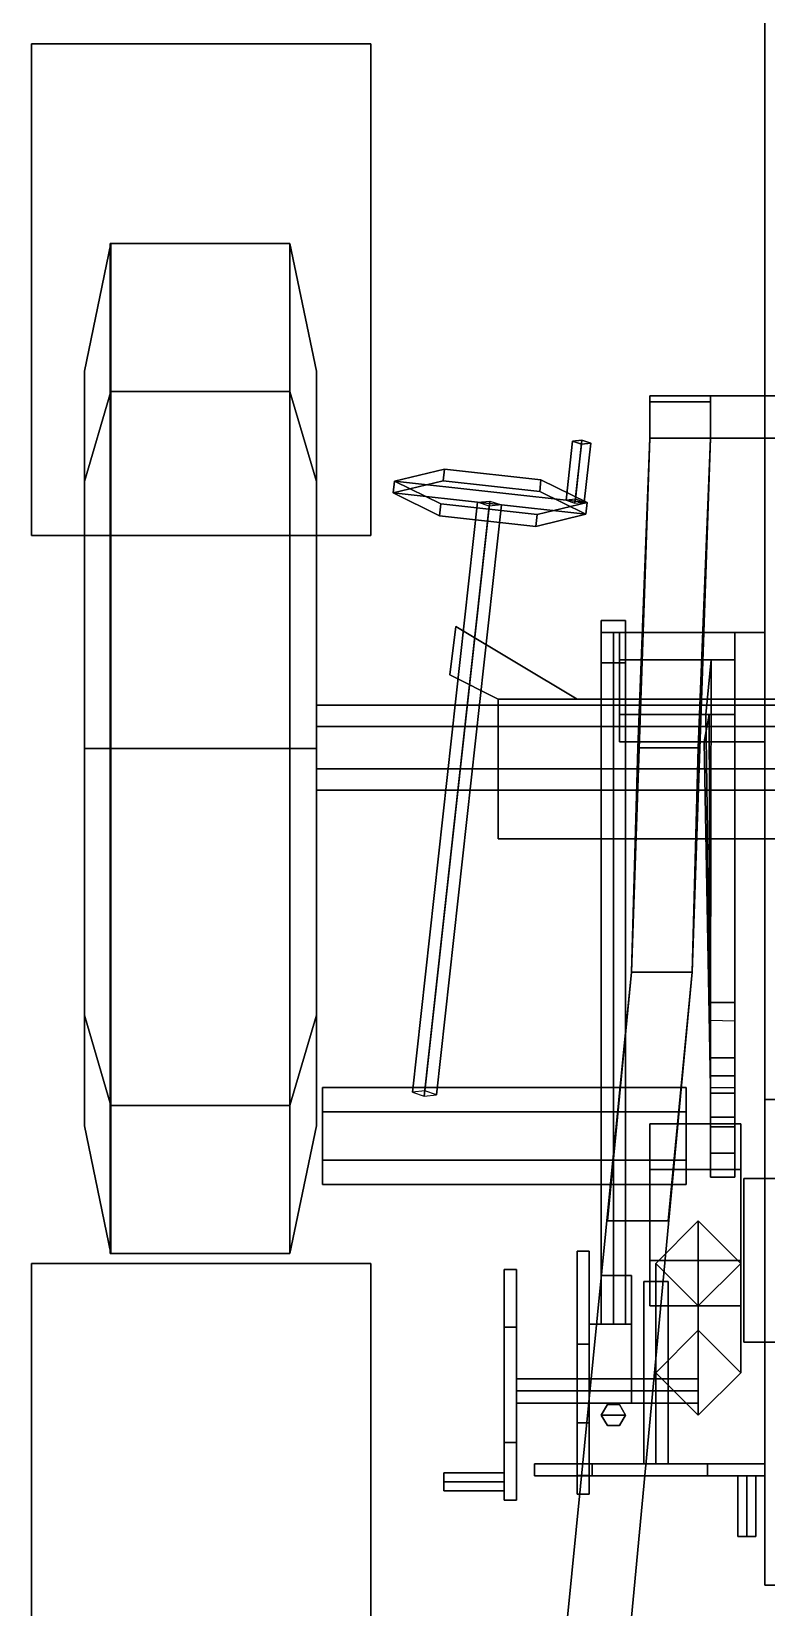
# Model space of a CAD drawing. Extents: x -1.46 to 1.46, y -4.16 to 2.51.
# Drawn here: x -1.46 to -0.247, y -1.417 to 1.18 of the extents above; entities that cross this region are included whole.
import ezdxf

# ---------------------------------------------------------------- set-up
doc = ezdxf.new("R2010")
doc.units = 0
doc.layers.get('0').update_dxf_attribs({"linetype": 'CONTINUOUS'})
for name, color, linetype in [('GUN', 1, 'CONTINUOUS'), ('RAMPS', 3, 'CONTINUOUS'), ('SLEEVE', 5, 'CONTINUOUS'), ('WHEELS', 2, 'CONTINUOUS')]:
    doc.layers.add(name, color=color, linetype=linetype)

msp = doc.modelspace()

# ---------------------------------------------------------------- linework, layer by layer
for points in [[(0.44, 0.58, 0.94), (0.44, 0.58, 0.74), (-0.44, 0.58, 0.74), (-0.44, 0.58, 0.94)], [(-0.44, 0.58, 0.74), (-0.44, 0.51, 0.68), (-0.44, 0.51, 0.94), (-0.44, 0.58, 0.94)], [(0.44, 0.58, 0.74), (0.44, 0.51, 0.68), (-0.44, 0.51, 0.68), (-0.44, 0.58, 0.74)], [(-0.34, 0.57, 1.08), (-0.34, 0.58, 0.94), (-0.44, 0.58, 0.94), (-0.44, 0.57, 1.08)], [(-0.44, 0.58, 0.94), (-0.44, 0.51, 0.94), (-0.44, 0.51, 1.13), (-0.44, 0.57, 1.08)], [(-0.34, 0.58, 0.94), (-0.34, 0.51, 0.94), (0.34, 0.51, 0.94), (0.34, 0.58, 0.94)], [(-0.34, 0.51, 1.13), (-0.34, 0.51, 0.94), (-0.34, 0.58, 0.94), (-0.34, 0.57, 1.08)], [(-0.44, 0.57, 1.08), (-0.44, 0.51, 1.13), (-0.34, 0.51, 1.13), (-0.34, 0.57, 1.08)], [(-0.5673, 0.5053, 0.799), (-0.552, 0.5068, 0.7843), (-0.5628, 0.4095, 0.7635), (-0.578, 0.4081, 0.7782)], [(-0.5527, 0.5006, 0.8137), (-0.5673, 0.5053, 0.799), (-0.578, 0.4081, 0.7782), (-0.5635, 0.4033, 0.7929)], [(-0.5375, 0.502, 0.799), (-0.552, 0.5068, 0.7843), (-0.5673, 0.5053, 0.799), (-0.5527, 0.5006, 0.8137)], [(-0.5375, 0.502, 0.799), (-0.5527, 0.5006, 0.8137), (-0.5635, 0.4033, 0.7929), (-0.5482, 0.4048, 0.7782)], [(-0.552, 0.5068, 0.7843), (-0.5375, 0.502, 0.799), (-0.5482, 0.4048, 0.7782), (-0.5628, 0.4095, 0.7635)], [(-0.44, 0.51, 0.68), (-0.47, -0.37, 0.55), (-0.47, -0.37, 0.94), (-0.44, 0.51, 0.94)], [(-0.34, 0.51, 0.68), (-0.37, -0.37, 0.55), (-0.47, -0.37, 0.55), (-0.44, 0.51, 0.68)], [(-0.44, 0.51, 0.94), (-0.4574, 0.0002, 0.94), (-0.46, 0, 1.45), (-0.44, 0.51, 1.13)], [(-0.44, 0.51, 1.13), (-0.46, 0, 1.45), (-0.36, 0, 1.45), (-0.34, 0.51, 1.13)], [(-0.34, 0.51, 1.13), (-0.34, 0.51, 0.94), (-0.44, 0.51, 0.94), (-0.44, 0.51, 1.13)], [(-0.37, -0.37, 0.94), (-0.37, -0.37, 0.55), (-0.34, 0.51, 0.68), (-0.34, 0.51, 0.94)], [(-0.36, 0, 1.45), (-0.3573, 0.0014, 0.94), (-0.34, 0.51, 0.94), (-0.34, 0.51, 1.13)], [(-0.34, 0.51, 0.94), (-0.34, 0.51, 0.68), (0.34, 0.51, 0.68), (0.34, 0.51, 0.94)], [(-0.8613, 0.4394, 0.7782), (-0.7786, 0.4592, 0.6427), (-0.7808, 0.4398, 0.6385), (-0.8634, 0.4199, 0.7741)], [(-0.6196, 0.4417, 0.6427), (-0.7786, 0.4592, 0.6427), (-0.8613, 0.4394, 0.7782), (-0.5432, 0.4042, 0.7782)], [(-0.7786, 0.4592, 0.6427), (-0.6196, 0.4417, 0.6427), (-0.6217, 0.4222, 0.6385), (-0.7808, 0.4398, 0.6385)], [(-0.6196, 0.4417, 0.6427), (-0.5432, 0.4042, 0.7782), (-0.5454, 0.3848, 0.7741), (-0.6217, 0.4222, 0.6385)], [(-0.5454, 0.3848, 0.7741), (-0.8634, 0.4199, 0.7741), (-0.7808, 0.4398, 0.6385), (-0.6217, 0.4222, 0.6385)], [(-0.7849, 0.4019, 0.9138), (-0.8613, 0.4394, 0.7782), (-0.8634, 0.4199, 0.7741), (-0.7871, 0.3825, 0.9096)], [(-0.6281, 0.3649, 0.9096), (-0.7871, 0.3825, 0.9096), (-0.8634, 0.4199, 0.7741), (-0.5454, 0.3848, 0.7741)], [(-0.5432, 0.4042, 0.7782), (-0.8613, 0.4394, 0.7782), (-0.7849, 0.4019, 0.9138), (-0.6259, 0.3844, 0.9138)], [(-0.7243, 0.4046, 0.7741), (-0.704, 0.4065, 0.7545), (-0.8113, -0.5657, 0.5466), (-0.8316, -0.5677, 0.5661)], [(-0.7049, 0.3982, 0.7936), (-0.7243, 0.4046, 0.7741), (-0.8316, -0.5677, 0.5661), (-0.8122, -0.574, 0.5857)], [(-0.6845, 0.4002, 0.7741), (-0.7049, 0.3982, 0.7936), (-0.8122, -0.574, 0.5857), (-0.7919, -0.5721, 0.5661)], [(-0.704, 0.4065, 0.7545), (-0.6845, 0.4002, 0.7741), (-0.7919, -0.5721, 0.5661), (-0.8113, -0.5657, 0.5466)], [(-0.6259, 0.3844, 0.9138), (-0.7849, 0.4019, 0.9138), (-0.7871, 0.3825, 0.9096), (-0.6281, 0.3649, 0.9096)], [(-0.5432, 0.4042, 0.7782), (-0.6259, 0.3844, 0.9138), (-0.6281, 0.3649, 0.9096), (-0.5454, 0.3848, 0.7741)], [(-0.52, 0.21, 1.56), (-0.52, 0.19, 1.38), (-0.52, 0.14, 1.46), (-0.52, 0.19, 1.58)], [(-0.48, 0.19, 1.58), (-0.48, 0.21, 1.56), (-0.52, 0.21, 1.56), (-0.52, 0.19, 1.58)], [(-0.48, 0.21, 1.56), (-0.48, 0.19, 1.38), (-0.52, 0.19, 1.38), (-0.52, 0.21, 1.56)], [(-0.48, 0.14, 1.46), (-0.48, 0.19, 1.38), (-0.48, 0.21, 1.56), (-0.48, 0.19, 1.58)], [(-0.77, 0.12, 0.74), (-0.69, 0.08, 0.77), (-0.56, 0.08, 0.77), (-0.76, 0.2, 0.76)], [(-0.76, 0.2, 0.76), (-0.76, 0.2, 0.7), (-0.77, 0.12, 0.68), (-0.77, 0.12, 0.74)], [(-0.76, 0.2, 0.7), (-0.56, 0.08, 0.73), (-0.69, 0.08, 0.73), (-0.77, 0.12, 0.68)], [(-0.56, 0.08, 0.77), (-0.56, 0.08, 0.73), (-0.76, 0.2, 0.7), (-0.76, 0.2, 0.76)], [(-0.52, 0.19, 1.58), (-0.52, 0.14, 1.46), (-0.48, 0.14, 1.46), (-0.48, 0.19, 1.58)], [(-0.52, 0.14, 1.46), (-0.52, 0.19, 1.38), (-0.48, 0.19, 1.38), (-0.48, 0.14, 1.46)], [(-0.5, 0.19, 1.58), (-0.52, 0.19, 1.56), (-0.52, -0.95, 1.56), (-0.5, -0.95, 1.58)], [(-0.52, 0.19, 1.56), (-0.5, 0.19, 1.54), (-0.5, -0.95, 1.54), (-0.52, -0.95, 1.56)], [(-0.48, 0.19, 1.56), (-0.5, 0.19, 1.58), (-0.5, -0.95, 1.58), (-0.48, -0.95, 1.56)], [(-0.5, 0.19, 1.54), (-0.48, 0.19, 1.56), (-0.48, -0.95, 1.56), (-0.5, -0.95, 1.54)], [(-0.77, 0.12, 0.68), (-0.69, 0.08, 0.73), (-0.69, 0.08, 0.77), (-0.77, 0.12, 0.74)], [(-0.69, 0.08, 0.73), (-0.69, -0.15, 0.73), (-0.69, -0.15, 0.93), (-0.69, 0.08, 0.93)], [(-0.69, 0.08, 0.93), (-0.69, -0.15, 0.93), (0.69, -0.15, 0.93), (0.69, 0.08, 0.93)], [(0.69, 0.08, 0.93), (0.69, 0.08, 0.73), (-0.69, 0.08, 0.73), (-0.69, 0.08, 0.93)], [(0.69, 0.08, 0.73), (0.69, -0.15, 0.73), (-0.69, -0.15, 0.73), (-0.69, 0.08, 0.73)], [(-0.4574, 0.0002, 0.94), (-0.47, -0.37, 0.94), (-0.47, -0.37, 1.24), (-0.46, 0, 1.45)], [(-0.46, 0, 1.45), (-0.47, -0.37, 1.24), (-0.37, -0.37, 1.24), (-0.36, 0, 1.45)], [(-0.37, -0.37, 1.24), (-0.37, -0.37, 0.94), (-0.3573, 0.0014, 0.94), (-0.36, 0, 1.45)], [(-0.69, -0.15, 0.93), (-0.69, -0.15, 0.73), (0.69, -0.15, 0.73), (0.69, -0.15, 0.93)], [(-0.47, -0.37, 0.55), (-0.66, -2.28, 0.26), (-0.66, -2.28, 0.54), (-0.47, -0.37, 0.94)], [(-0.37, -0.37, 0.55), (-0.55, -2.28, 0.26), (-0.66, -2.28, 0.26), (-0.47, -0.37, 0.55)], [(-0.55, -2.28, 0.54), (-0.55, -2.28, 0.26), (-0.37, -0.37, 0.55), (-0.37, -0.37, 0.94)], [(-0.47, -0.37, 0.94), (-0.5107, -0.7792, 0.8543), (-0.51, -0.78, 1.03), (-0.47, -0.37, 1.24)], [(-0.47, -0.37, 1.24), (-0.51, -0.78, 1.03), (-0.41, -0.78, 1.03), (-0.37, -0.37, 1.24)], [(-0.41, -0.78, 1.03), (-0.4086, -0.7795, 0.8542), (-0.37, -0.37, 0.94), (-0.37, -0.37, 1.24)], [(-0.38, -0.6, 0.6293), (-0.38, -0.56, 0.56), (-0.98, -0.56, 0.56), (-0.98, -0.6, 0.6293)], [(-0.38, -0.56, 0.56), (-0.38, -0.6, 0.4907), (-0.98, -0.6, 0.4907), (-0.98, -0.56, 0.56)], [(-0.98, -0.68, 0.6293), (-0.98, -0.6, 0.6293), (-0.98, -0.56, 0.56), (-0.98, -0.72, 0.56)], [(-0.98, -0.72, 0.56), (-0.98, -0.56, 0.56), (-0.98, -0.6, 0.4907), (-0.98, -0.68, 0.4907)], [(-0.38, -0.72, 0.56), (-0.38, -0.56, 0.56), (-0.38, -0.6, 0.6293), (-0.38, -0.68, 0.6293)], [(-0.38, -0.68, 0.4907), (-0.38, -0.6, 0.4907), (-0.38, -0.56, 0.56), (-0.38, -0.72, 0.56)], [(-0.38, -0.68, 0.6293), (-0.38, -0.6, 0.6293), (-0.98, -0.6, 0.6293), (-0.98, -0.68, 0.6293)], [(-0.38, -0.6, 0.4907), (-0.38, -0.68, 0.4907), (-0.98, -0.68, 0.4907), (-0.98, -0.6, 0.4907)], [(-0.29, -0.695, 1.2199), (-0.29, -0.62, 1.09), (-0.44, -0.62, 1.09), (-0.44, -0.695, 1.2199)], [(-0.29, -0.62, 1.09), (-0.29, -0.695, 0.9601), (-0.44, -0.695, 0.9601), (-0.44, -0.62, 1.09)], [(-0.44, -0.845, 1.2199), (-0.44, -0.695, 1.2199), (-0.44, -0.62, 1.09), (-0.44, -0.92, 1.09)], [(-0.44, -0.92, 1.09), (-0.44, -0.62, 1.09), (-0.44, -0.695, 0.9601), (-0.44, -0.845, 0.9601)], [(-0.29, -0.92, 1.09), (-0.29, -0.62, 1.09), (-0.29, -0.695, 1.2199), (-0.29, -0.845, 1.2199)], [(-0.29, -0.845, 0.9601), (-0.29, -0.695, 0.9601), (-0.29, -0.62, 1.09), (-0.29, -0.92, 1.09)], [(-0.38, -0.72, 0.56), (-0.38, -0.68, 0.6293), (-0.98, -0.68, 0.6293), (-0.98, -0.72, 0.56)], [(-0.38, -0.68, 0.4907), (-0.38, -0.72, 0.56), (-0.98, -0.72, 0.56), (-0.98, -0.68, 0.4907)], [(-0.29, -0.845, 1.2199), (-0.29, -0.695, 1.2199), (-0.44, -0.695, 1.2199), (-0.44, -0.845, 1.2199)], [(-0.29, -0.695, 0.9601), (-0.29, -0.845, 0.9601), (-0.44, -0.845, 0.9601), (-0.44, -0.695, 0.9601)], [(-0.5107, -0.7792, 0.8543), (-0.66, -2.28, 0.54), (-0.55, -2.28, 0.54), (-0.4086, -0.7795, 0.8542)], [(-0.51, -0.78, 1.03), (-0.5107, -0.7792, 0.8543), (-0.4086, -0.7795, 0.8542), (-0.41, -0.78, 1.03)], [(-0.36, -0.96, 0.75), (-0.43, -1.03, 0.75), (-0.43, -0.85, 1.09), (-0.36, -0.78, 1.09)], [(-0.29, -1.03, 0.75), (-0.36, -0.96, 0.75), (-0.36, -0.78, 1.09), (-0.29, -0.85, 1.09)], [(-0.54, -0.9831, 1.6996), (-0.54, -0.83, 1.73), (-0.56, -0.83, 1.73), (-0.56, -0.9831, 1.6996)], [(-0.54, -0.83, 1.73), (-0.54, -0.83, 1.33), (-0.56, -0.83, 1.33), (-0.56, -0.83, 1.73)], [(-0.54, -0.83, 1.33), (-0.54, -1.23, 1.33), (-0.56, -1.23, 1.33), (-0.56, -0.83, 1.33)], [(-0.56, -0.9831, 1.6996), (-0.56, -0.83, 1.73), (-0.56, -0.83, 1.33), (-0.56, -1.1128, 1.6128)], [(-0.56, -1.1996, 1.4831), (-0.56, -1.1128, 1.6128), (-0.56, -0.83, 1.33), (-0.56, -1.23, 1.33)], [(-0.54, -1.1128, 1.6128), (-0.54, -0.83, 1.33), (-0.54, -0.83, 1.73), (-0.54, -0.9831, 1.6996)], [(-0.54, -1.23, 1.33), (-0.54, -0.83, 1.33), (-0.54, -1.1128, 1.6128), (-0.54, -1.1996, 1.4831)], [(-0.29, -0.92, 1.09), (-0.29, -0.845, 1.2199), (-0.44, -0.845, 1.2199), (-0.44, -0.92, 1.09)], [(-0.29, -0.845, 0.9601), (-0.29, -0.92, 1.09), (-0.44, -0.92, 1.09), (-0.44, -0.845, 0.9601)], [(-0.43, -1.03, 0.75), (-0.36, -1.1, 0.75), (-0.36, -0.92, 1.09), (-0.43, -0.85, 1.09)], [(-0.36, -1.1, 0.75), (-0.29, -1.03, 0.75), (-0.29, -0.85, 1.09), (-0.36, -0.92, 1.09)], [(-0.66, -0.955, 0.9345), (-0.66, -0.86, 0.77), (-0.68, -0.86, 0.77), (-0.68, -0.955, 0.9345)], [(-0.66, -0.86, 0.77), (-0.66, -0.955, 0.6055), (-0.68, -0.955, 0.6055), (-0.68, -0.86, 0.77)], [(-0.68, -1.145, 0.9345), (-0.68, -0.955, 0.9345), (-0.68, -0.86, 0.77), (-0.68, -1.24, 0.77)], [(-0.68, -1.24, 0.77), (-0.68, -0.86, 0.77), (-0.68, -0.955, 0.6055), (-0.68, -1.145, 0.6055)], [(-0.66, -1.24, 0.77), (-0.66, -0.86, 0.77), (-0.66, -0.955, 0.9345), (-0.66, -1.145, 0.9345)], [(-0.66, -1.145, 0.6055), (-0.66, -0.955, 0.6055), (-0.66, -0.86, 0.77), (-0.66, -1.24, 0.77)], [(-0.47, -0.87, 1.43), (-0.47, -0.87, 0.83), (-0.52, -0.87, 0.83), (-0.52, -0.87, 1.43)], [(-0.52, -0.87, 0.83), (-0.52, -0.95, 0.81), (-0.52, -0.95, 1.52), (-0.52, -0.87, 1.43)], [(-0.52, -0.87, 1.43), (-0.52, -0.95, 1.52), (-0.47, -0.95, 1.52), (-0.47, -0.87, 1.43)], [(-0.47, -0.95, 1.52), (-0.47, -0.95, 0.81), (-0.47, -0.87, 0.83), (-0.47, -0.87, 1.43)], [(-0.45, -0.88, 0.94), (-0.43, -0.88, 0.92), (-0.43, -1.18, 0.92), (-0.45, -1.18, 0.94)], [(-0.43, -0.88, 0.96), (-0.45, -0.88, 0.94), (-0.45, -1.18, 0.94), (-0.43, -1.18, 0.96)], [(-0.43, -0.88, 0.92), (-0.41, -0.88, 0.94), (-0.41, -1.18, 0.94), (-0.43, -1.18, 0.92)], [(-0.41, -0.88, 0.94), (-0.43, -0.88, 0.96), (-0.43, -1.18, 0.96), (-0.41, -1.18, 0.94)], [(-0.66, -1.145, 0.9345), (-0.66, -0.955, 0.9345), (-0.68, -0.955, 0.9345), (-0.68, -1.145, 0.9345)], [(-0.66, -0.955, 0.6055), (-0.66, -1.145, 0.6055), (-0.68, -1.145, 0.6055), (-0.68, -0.955, 0.6055)], [(-0.54, -0.95, 1.43), (-0.54, -1.08, 1.43), (-0.54, -1.08, 1.63), (-0.54, -0.95, 1.63)], [(-0.54, -0.95, 1.63), (-0.54, -1.08, 1.63), (-0.47, -1.08, 1.63), (-0.47, -0.95, 1.63)], [(-0.47, -0.95, 1.63), (-0.47, -0.95, 1.43), (-0.54, -0.95, 1.43), (-0.54, -0.95, 1.63)], [(-0.47, -0.95, 1.43), (-0.47, -1.08, 1.43), (-0.54, -1.08, 1.43), (-0.54, -0.95, 1.43)], [(-0.52, -0.95, 1.43), (-0.52, -0.95, 0.81), (-0.47, -0.95, 0.81), (-0.47, -0.95, 1.43)], [(-0.47, -1.08, 1.63), (-0.47, -1.08, 1.43), (-0.47, -0.95, 1.43), (-0.47, -0.95, 1.63)], [(-0.36, -0.96, 0.75), (-0.29, -1.03, 0.75), (-0.36, -1.1, 0.75), (-0.43, -1.03, 0.75)], [(-0.54, -1.1128, 1.6128), (-0.54, -0.9831, 1.6996), (-0.56, -0.9831, 1.6996), (-0.56, -1.1128, 1.6128)], [(-0.36, -1.06, 0.79), (-0.36, -1.04, 0.77), (-0.66, -1.04, 0.77), (-0.66, -1.06, 0.79)], [(-0.36, -1.04, 0.77), (-0.36, -1.06, 0.75), (-0.66, -1.06, 0.75), (-0.66, -1.04, 0.77)], [(-0.36, -1.08, 0.77), (-0.36, -1.06, 0.79), (-0.66, -1.06, 0.79), (-0.66, -1.08, 0.77)], [(-0.36, -1.06, 0.75), (-0.36, -1.08, 0.77), (-0.66, -1.08, 0.77), (-0.66, -1.06, 0.75)], [(-0.54, -1.08, 1.63), (-0.54, -1.08, 1.43), (-0.47, -1.08, 1.43), (-0.47, -1.08, 1.63)], [(-0.51, -1.0827, 1.55), (-0.52, -1.1, 1.55), (-0.52, -1.1, 1.77), (-0.51, -1.0827, 1.77)], [(-0.52, -1.1, 1.77), (-0.48, -1.1, 1.77), (-0.49, -1.0827, 1.77), (-0.51, -1.0827, 1.77)], [(-0.51, -1.0827, 1.55), (-0.49, -1.0827, 1.55), (-0.48, -1.1, 1.55), (-0.52, -1.1, 1.55)], [(-0.49, -1.0827, 1.55), (-0.51, -1.0827, 1.55), (-0.51, -1.0827, 1.77), (-0.49, -1.0827, 1.77)], [(-0.48, -1.1, 1.55), (-0.49, -1.0827, 1.55), (-0.49, -1.0827, 1.77), (-0.48, -1.1, 1.77)], [(-0.54, -1.1996, 1.4831), (-0.54, -1.1128, 1.6128), (-0.56, -1.1128, 1.6128), (-0.56, -1.1996, 1.4831)], [(-0.52, -1.1, 1.55), (-0.51, -1.1173, 1.55), (-0.51, -1.1173, 1.77), (-0.52, -1.1, 1.77)], [(-0.51, -1.1173, 1.77), (-0.49, -1.1173, 1.77), (-0.48, -1.1, 1.77), (-0.52, -1.1, 1.77)], [(-0.52, -1.1, 1.55), (-0.48, -1.1, 1.55), (-0.49, -1.1173, 1.55), (-0.51, -1.1173, 1.55)], [(-0.49, -1.1173, 1.55), (-0.48, -1.1, 1.55), (-0.48, -1.1, 1.77), (-0.49, -1.1173, 1.77)], [(-0.51, -1.1173, 1.55), (-0.49, -1.1173, 1.55), (-0.49, -1.1173, 1.77), (-0.51, -1.1173, 1.77)], [(-0.66, -1.24, 0.77), (-0.66, -1.145, 0.9345), (-0.68, -1.145, 0.9345), (-0.68, -1.24, 0.77)], [(-0.66, -1.145, 0.6055), (-0.66, -1.24, 0.77), (-0.68, -1.24, 0.77), (-0.68, -1.145, 0.6055)], [(-0.345, -1.18, 0.7755), (-0.535, -1.18, 0.7755), (-0.63, -1.18, 0.94), (-0.25, -1.18, 0.94)], [(-0.63, -1.18, 0.94), (-0.535, -1.18, 0.7755), (-0.535, -1.2, 0.7755), (-0.63, -1.2, 0.94)], [(-0.25, -1.18, 0.94), (-0.63, -1.18, 0.94), (-0.535, -1.18, 1.1045), (-0.345, -1.18, 1.1045)], [(-0.535, -1.18, 1.1045), (-0.63, -1.18, 0.94), (-0.63, -1.2, 0.94), (-0.535, -1.2, 1.1045)], [(-0.535, -1.18, 0.7755), (-0.345, -1.18, 0.7755), (-0.345, -1.2, 0.7755), (-0.535, -1.2, 0.7755)], [(-0.345, -1.18, 1.1045), (-0.535, -1.18, 1.1045), (-0.535, -1.2, 1.1045), (-0.345, -1.2, 1.1045)], [(-0.345, -1.18, 0.7755), (-0.25, -1.18, 0.94), (-0.25, -1.2, 0.94), (-0.345, -1.2, 0.7755)], [(-0.25, -1.18, 0.94), (-0.345, -1.18, 1.1045), (-0.345, -1.2, 1.1045), (-0.25, -1.2, 0.94)], [(-0.68, -1.21, 0.785), (-0.68, -1.195, 0.77), (-0.78, -1.195, 0.77), (-0.78, -1.21, 0.785)], [(-0.68, -1.195, 0.77), (-0.68, -1.21, 0.755), (-0.78, -1.21, 0.755), (-0.78, -1.195, 0.77)], [(-0.78, -1.225, 0.77), (-0.78, -1.21, 0.785), (-0.78, -1.195, 0.77), (-0.78, -1.21, 0.755)], [(-0.68, -1.225, 0.77), (-0.68, -1.21, 0.785), (-0.78, -1.21, 0.785), (-0.78, -1.225, 0.77)], [(-0.68, -1.21, 0.755), (-0.68, -1.225, 0.77), (-0.78, -1.225, 0.77), (-0.78, -1.21, 0.755)], [(-0.25, -1.2, 0.94), (-0.63, -1.2, 0.94), (-0.535, -1.2, 0.7755), (-0.345, -1.2, 0.7755)], [(-0.345, -1.2, 1.1045), (-0.535, -1.2, 1.1045), (-0.63, -1.2, 0.94), (-0.25, -1.2, 0.94)], [(-0.54, -1.23, 1.33), (-0.54, -1.1996, 1.4831), (-0.56, -1.1996, 1.4831), (-0.56, -1.23, 1.33)], [(-0.295, -1.2, 0.94), (-0.28, -1.2, 0.925), (-0.28, -1.3, 0.925), (-0.295, -1.3, 0.94)], [(-0.28, -1.2, 0.955), (-0.295, -1.2, 0.94), (-0.295, -1.3, 0.94), (-0.28, -1.3, 0.955)], [(-0.28, -1.2, 0.925), (-0.265, -1.2, 0.94), (-0.265, -1.3, 0.94), (-0.28, -1.3, 0.925)], [(-0.265, -1.2, 0.94), (-0.28, -1.2, 0.955), (-0.28, -1.3, 0.955), (-0.265, -1.3, 0.94)], [(-0.265, -1.3, 0.94), (-0.28, -1.3, 0.955), (-0.295, -1.3, 0.94), (-0.28, -1.3, 0.925)]]:
    msp.add_3dface(points)
at = {"layer": 'GUN'}
for points in [[(-0.2015, -0.71, 1.6515), (-0.285, -0.71, 1.45), (-0.285, -0.98, 1.45), (-0.2015, -0.98, 1.6515)], [(-0.285, -0.71, 1.45), (-0.2015, -0.71, 1.2485), (-0.2015, -0.98, 1.2485), (-0.285, -0.98, 1.45)], [(0.2015, -0.71, 1.2485), (-0.285, -0.71, 1.45), (-0.2015, -0.71, 1.6515), (0.285, -0.71, 1.45)], [(0, -0.71, 1.165), (-0.2015, -0.71, 1.2485), (-0.285, -0.71, 1.45), (0.2015, -0.71, 1.2485)], [(0.285, -0.98, 1.45), (-0.2015, -0.98, 1.6515), (-0.285, -0.98, 1.45), (0.2015, -0.98, 1.2485)], [(0.2015, -0.98, 1.2485), (-0.285, -0.98, 1.45), (-0.2015, -0.98, 1.2485), (0, -0.98, 1.165)]]:
    msp.add_3dface(points, dxfattribs=at)
at = {"layer": 'RAMPS'}
for points in [[(-0.9, 1.16, 0.39), (-0.9, 1.16), (-1.46, 1.16), (-1.46, 1.16, 0.39)], [(-1.46, 1.16, 0.39), (-1.46, 0.35), (-0.9, 0.35), (-0.9, 1.16, 0.39)], [(-0.9, 1.16), (-0.9, 0.35), (-1.46, 0.35), (-1.46, 1.16)], [(-1.46, 1.16, 0.39), (-1.46, 1.16, 0.39), (-0.9, 1.16, 0.39)], [(-1.46, 1.16), (-1.46, 0.35), (-1.46, 1.16, 0.39)], [(-0.9, 1.16, 0.39), (-0.9, 0.35), (-0.9, 1.16), (-0.9, 1.16, 0.39)], [(-0.9, -1.61, 0.3), (-0.9, -0.85), (-1.46, -0.85), (-1.46, -1.61, 0.3)], [(-1.46, -0.85), (-1.46, -1.61), (-1.46, -1.61, 0.3)], [(-0.9, -0.85), (-0.9, -2.39), (-1.46, -2.39), (-1.46, -0.85)], [(-0.9, -1.61, 0.3), (-0.9, -1.61), (-0.9, -0.85), (-0.9, -1.61, 0.3)]]:
    msp.add_3dface(points, dxfattribs=at)
at = {"layer": 'SLEEVE'}
for points in [[(-0.25, 1.23, 1.11), (-0.1, 1.23, 0.95), (-0.1, -0.58, 0.95), (-0.25, -0.58, 1.11)], [(-0.25, 1.23, 1.24), (-0.25, 1.23, 1.11), (-0.25, -0.58, 1.11), (-0.25, -0.58, 1.24)], [(-0.25, -0.58, 1.24), (-0.22, -0.58, 1.29), (-0.22, 1.23, 1.29), (-0.25, 1.23, 1.24)], [(-0.3, 0.145, 1.4579), (-0.3, 0.19, 1.38), (-0.49, 0.19, 1.38), (-0.49, 0.145, 1.4579)], [(-0.3, 0.19, 1.38), (-0.3, 0.145, 1.3021), (-0.49, 0.145, 1.3021), (-0.49, 0.19, 1.38)], [(-0.49, 0.055, 1.4579), (-0.49, 0.145, 1.4579), (-0.49, 0.19, 1.38), (-0.49, 0.01, 1.38)], [(-0.49, 0.01, 1.38), (-0.49, 0.19, 1.38), (-0.49, 0.145, 1.3021), (-0.49, 0.055, 1.3021)], [(-0.25, 0.19, 1.46), (-0.25, 0.19, 1.11), (-0.3, 0.19, 1.11), (-0.3, 0.19, 1.46)], [(-0.3, 0.19, 1.46), (-0.3, 0.01, 1.46), (-0.25, 0.01, 1.46), (-0.25, 0.19, 1.46)], [(-0.3, 0.19, 1.11), (-0.3, 0.01, 1.11), (-0.3, 0.01, 1.46), (-0.3, 0.19, 1.46)], [(-0.25, 0.19, 1.11), (-0.25, 0.01, 1.11), (-0.3, 0.01, 1.11), (-0.3, 0.19, 1.11)], [(-0.25, 0.01, 1.46), (-0.25, 0.01, 1.24), (-0.25, 0.19, 1.24), (-0.25, 0.19, 1.46)], [(-0.3476, 0.055, 1.4579), (-0.3388, 0.145, 1.4579), (-0.49, 0.145, 1.4579), (-0.49, 0.055, 1.4579)], [(-0.3, 0.145, 1.3021), (-0.3, 0.055, 1.3021), (-0.49, 0.055, 1.3021), (-0.49, 0.145, 1.3021)], [(-0.3476, 0.055, 1.4579), (-0.3402, -0.4493, 1.8125), (-0.34, -0.42, 1.86), (-0.3388, 0.145, 1.4579)], [(-0.3388, 0.145, 1.4579), (-0.34, -0.42, 1.86), (-0.3, -0.42, 1.86), (-0.3, 0.145, 1.4579)], [(-0.3, -0.42, 1.86), (-0.3, -0.4504, 1.8106), (-0.3, 0.055, 1.4579), (-0.3, 0.145, 1.4579)], [(-0.3, 0.01, 1.38), (-0.3, 0.055, 1.4579), (-0.49, 0.055, 1.4579), (-0.49, 0.01, 1.38)], [(-0.3419, 0.055, 1.3021), (-0.3505, 0.01, 1.38), (-0.49, 0.01, 1.38), (-0.49, 0.055, 1.3021)], [(-0.3419, 0.055, 1.3021), (-0.34, -0.5408, 1.0743), (-0.34, -0.56, 1.15), (-0.3505, 0.01, 1.38)], [(-0.3, 0.055, 1.4579), (-0.3, -0.4504, 1.8106), (-0.3402, -0.4493, 1.8125), (-0.3476, 0.055, 1.4579)], [(-0.3, 0.055, 1.3021), (-0.3, -0.5408, 1.0743), (-0.34, -0.5408, 1.0743), (-0.3419, 0.055, 1.3021)], [(-0.3, -0.56, 1.15), (-0.3, -0.5408, 1.0743), (-0.3, 0.055, 1.3021), (-0.3, 0.01, 1.38)], [(-0.3505, 0.01, 1.38), (-0.34, -0.56, 1.15), (-0.3, -0.56, 1.15), (-0.3, 0.01, 1.38)], [(-0.3, 0.01, 1.46), (-0.3, 0.01, 1.11), (-0.25, 0.01, 1.11), (-0.25, 0.01, 1.46)], [(-0.34, -0.6681, 1.637), (-0.34, -0.5113, 1.9114), (-0.34, -0.42, 1.86), (-0.34, -0.5693, 1.617)], [(-0.3, -0.5113, 1.9114), (-0.3, -0.42, 1.86), (-0.34, -0.42, 1.86), (-0.34, -0.5113, 1.9114)], [(-0.3, -0.5693, 1.617), (-0.3, -0.42, 1.86), (-0.3, -0.5113, 1.9114), (-0.3, -0.6681, 1.637)], [(-0.3, -0.5693, 1.617), (-0.3, -0.4504, 1.8106), (-0.3402, -0.4493, 1.8125), (-0.34, -0.5693, 1.617)], [(-0.3, -0.6681, 1.637), (-0.3, -0.5113, 1.9114), (-0.34, -0.5113, 1.9114), (-0.34, -0.6681, 1.637)], [(-0.34, -0.6249, 1.0186), (-0.34, -0.708, 1.3235), (-0.34, -0.609, 1.3428), (-0.34, -0.5408, 1.0743)], [(-0.3, -0.5408, 1.0743), (-0.3, -0.6249, 1.0186), (-0.34, -0.6249, 1.0186), (-0.34, -0.5408, 1.0743)], [(-0.3, -0.5408, 1.0743), (-0.3, -0.609, 1.3428), (-0.3, -0.708, 1.3235), (-0.3, -0.6249, 1.0186)], [(-0.3, -0.56, 1.15), (-0.3, -0.609, 1.3428), (-0.34, -0.609, 1.3428), (-0.34, -0.56, 1.15)], [(-0.3, -0.609, 1.3428), (-0.3, -0.5693, 1.617), (-0.34, -0.5693, 1.617), (-0.34, -0.609, 1.3428)], [(-0.34, -0.708, 1.3235), (-0.34, -0.6681, 1.637), (-0.34, -0.5693, 1.617), (-0.34, -0.609, 1.3428)], [(-0.3, -0.609, 1.3428), (-0.3, -0.5693, 1.617), (-0.3, -0.6681, 1.637), (-0.3, -0.708, 1.3235)], [(-0.25, -0.58, 1.11), (-0.1, -0.58, 0.95), (-0.1, -0.58, 1.19), (-0.14, -0.58, 1.29)], [(-0.25, -0.58, 1.11), (-0.14, -0.58, 1.29), (-0.22, -0.58, 1.29), (-0.25, -0.58, 1.24)], [(-0.25, -1.38, 1.24), (-0.25, -1.38, 1.11), (-0.25, -0.58, 1.11), (-0.25, -0.58, 1.24)], [(-0.25, -1.38, 1.11), (-0.25, -1.38, 1.24), (-0.25, -0.58, 1.24), (-0.25, -0.58, 1.11)], [(-0.1, -1.38, 0.95), (-0.25, -1.38, 1.11), (-0.25, -0.58, 1.11), (-0.1, -0.58, 0.95)], [(-0.25, -1.38, 1.11), (-0.1, -1.38, 0.95), (-0.1, -0.58, 0.95), (-0.25, -0.58, 1.11)], [(-0.3, -0.6249, 1.0186), (-0.3, -0.708, 1.3235), (-0.34, -0.708, 1.3235), (-0.34, -0.6249, 1.0186)], [(-0.3, -0.708, 1.3235), (-0.3, -0.6681, 1.637), (-0.34, -0.6681, 1.637), (-0.34, -0.708, 1.3235)]]:
    msp.add_3dface(points, dxfattribs=at)
at = {"layer": 'WHEELS'}
for points in [[(-1.3289, 0.831, 0.83), (-1.3289, 0.5872, 0.2415), (-1.3727, 0.4386, 0.3902), (-1.3727, 0.6207, 0.83)], [(-1.3289, 0.5872, 1.4185), (-1.3289, 0.831, 0.83), (-1.3727, 0.6207, 0.83), (-1.3727, 0.4386, 1.2698)], [(-1.0337, 0.831, 0.83), (-1.0337, 0.5872, 0.2415), (-1.33, 0.5872, 0.2415), (-1.33, 0.831, 0.83)], [(-1.0337, 0.5872, 1.4185), (-1.0337, 0.831, 0.83), (-1.33, 0.831, 0.83), (-1.33, 0.5872, 1.4185)], [(-1.0337, 0.5872, 0.2415), (-1.0337, 0.831, 0.83), (-0.9899, 0.6207, 0.83), (-0.9899, 0.4386, 0.3902)], [(-1.0337, 0.831, 0.83), (-1.0337, 0.5872, 1.4185), (-0.9899, 0.4386, 1.2698), (-0.9899, 0.6207, 0.83)], [(-1.3727, -0.441, 0.3902), (-1.3727, 0.6207, 0.83), (-1.3727, 0.4386, 0.3902), (-1.3727, -0.0012, 0.208)], [(-1.3727, -0.6232, 0.83), (-1.3727, 0.4386, 1.2698), (-1.3727, 0.6207, 0.83), (-1.3727, -0.441, 0.3902)], [(-0.9899, 0.6207, 0.83), (-0.9899, -0.441, 1.2698), (-0.9899, -0.6232, 0.83), (-0.9899, 0.4386, 0.3902)], [(-0.9899, 0.4386, 1.2698), (-0.9899, -0.0012, 1.452), (-0.9899, -0.441, 1.2698), (-0.9899, 0.6207, 0.83)], [(-1.3289, 0.5872, 0.2415), (-1.3289, -0.0012, -0.0022), (-1.3727, -0.0012, 0.208), (-1.3727, 0.4386, 0.3902)], [(-1.3289, -0.0012, 1.6622), (-1.3289, 0.5872, 1.4185), (-1.3727, 0.4386, 1.2698), (-1.3727, -0.0012, 1.452)], [(-1.0337, 0.5872, 0.2415), (-1.0337, -0.0012, -0.0022), (-1.33, -0.0012, -0.0022), (-1.33, 0.5872, 0.2415)], [(-1.0337, -0.0012, 1.6622), (-1.0337, 0.5872, 1.4185), (-1.33, 0.5872, 1.4185), (-1.33, -0.0012, 1.6622)], [(-1.0337, -0.0012, -0.0022), (-1.0337, 0.5872, 0.2415), (-0.9899, 0.4386, 0.3902), (-0.9899, -0.0012, 0.208)], [(-1.0337, 0.5872, 1.4185), (-1.0337, -0.0012, 1.6622), (-0.9899, -0.0012, 1.452), (-0.9899, 0.4386, 1.2698)], [(-1.3727, -0.441, 1.2698), (-1.3727, -0.0012, 1.452), (-1.3727, 0.4386, 1.2698), (-1.3727, -0.6232, 0.83)], [(-0.9899, 0.4386, 0.3902), (-0.9899, -0.6232, 0.83), (-0.9899, -0.441, 0.3902), (-0.9899, -0.0012, 0.208)], [(0.99, 0.035, 0.8906), (0.99, 0.07, 0.83), (-0.99, 0.07, 0.83), (-0.99, 0.035, 0.8906)], [(0.99, 0.07, 0.83), (0.99, 0.035, 0.7694), (-0.99, 0.035, 0.7694), (-0.99, 0.07, 0.83)], [(0.99, -0.035, 0.8906), (0.99, 0.035, 0.8906), (-0.99, 0.035, 0.8906), (-0.99, -0.035, 0.8906)], [(0.99, 0.035, 0.7694), (0.99, -0.035, 0.7694), (-0.99, -0.035, 0.7694), (-0.99, 0.035, 0.7694)], [(-1.3289, -0.0012, -0.0022), (-1.3289, -0.5897, 0.2415), (-1.3727, -0.441, 0.3902), (-1.3727, -0.0012, 0.208)], [(-1.3289, -0.5897, 1.4185), (-1.3289, -0.0012, 1.6622), (-1.3727, -0.0012, 1.452), (-1.3727, -0.441, 1.2698)], [(-1.0337, -0.0012, -0.0022), (-1.0337, -0.5897, 0.2415), (-1.33, -0.5897, 0.2415), (-1.33, -0.0012, -0.0022)], [(-1.0337, -0.5897, 1.4185), (-1.0337, -0.0012, 1.6622), (-1.33, -0.0012, 1.6622), (-1.33, -0.5897, 1.4185)], [(-1.0337, -0.5897, 0.2415), (-1.0337, -0.0012, -0.0022), (-0.9899, -0.0012, 0.208), (-0.9899, -0.441, 0.3902)], [(-1.0337, -0.0012, 1.6622), (-1.0337, -0.5897, 1.4185), (-0.9899, -0.441, 1.2698), (-0.9899, -0.0012, 1.452)], [(0.99, -0.07, 0.83), (0.99, -0.035, 0.8906), (-0.99, -0.035, 0.8906), (-0.99, -0.07, 0.83)], [(0.99, -0.035, 0.7694), (0.99, -0.07, 0.83), (-0.99, -0.07, 0.83), (-0.99, -0.035, 0.7694)], [(-1.3289, -0.5897, 0.2415), (-1.3289, -0.8334, 0.83), (-1.3727, -0.6232, 0.83), (-1.3727, -0.441, 0.3902)], [(-1.3289, -0.8334, 0.83), (-1.3289, -0.5897, 1.4185), (-1.3727, -0.441, 1.2698), (-1.3727, -0.6232, 0.83)], [(-1.0337, -0.8334, 0.83), (-1.0337, -0.5897, 0.2415), (-0.9899, -0.441, 0.3902), (-0.9899, -0.6232, 0.83)], [(-1.0337, -0.5897, 1.4185), (-1.0337, -0.8334, 0.83), (-0.9899, -0.6232, 0.83), (-0.9899, -0.441, 1.2698)], [(-1.0337, -0.5897, 0.2415), (-1.0337, -0.8334, 0.83), (-1.33, -0.8334, 0.83), (-1.33, -0.5897, 0.2415)], [(-1.0337, -0.8334, 0.83), (-1.0337, -0.5897, 1.4185), (-1.33, -0.5897, 1.4185), (-1.33, -0.8334, 0.83)]]:
    msp.add_3dface(points, dxfattribs=at)

doc.saveas('drawing.dxf')
